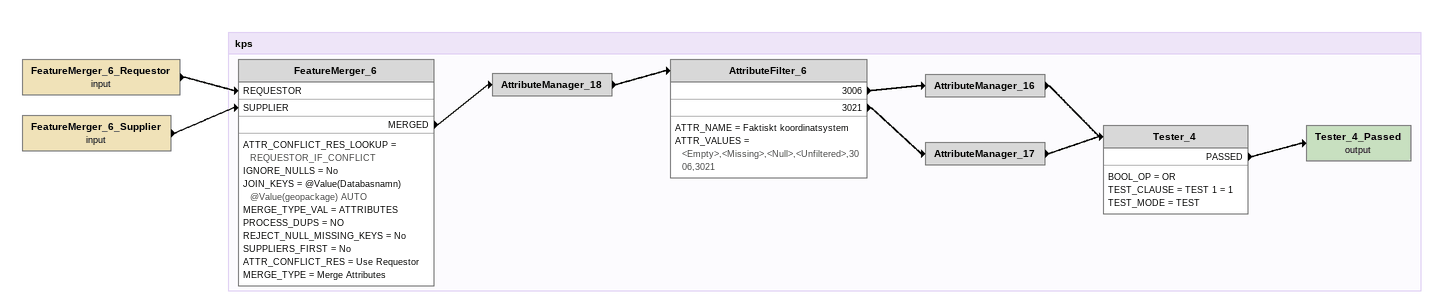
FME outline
FeatureMerger_6_Requestor (input)
    -> FeatureMerger_6 [REQUESTOR]
FeatureMerger_6_Supplier (input)
    -> FeatureMerger_6 [SUPPLIER]

Bookmark: kps
FeatureMerger_6
    ATTR_CONFLICT_RES_LOOKUP = REQUESTOR_IF_CONFLICT
    IGNORE_NULLS = No
    JOIN_KEYS = @Value(Databasnamn) @Value(geopackage) AUTO
    MERGE_TYPE_VAL = ATTRIBUTES
    PROCESS_DUPS = NO
    REJECT_NULL_MISSING_KEYS = No
    SUPPLIERS_FIRST = No
    ATTR_CONFLICT_RES = Use Requestor
    MERGE_TYPE = Merge Attributes
    MERGED -> AttributeManager_18
AttributeManager_18
    -> AttributeFilter_6
AttributeFilter_6
    ATTR_NAME = Faktiskt koordinatsystem
    ATTR_VALUES = <Empty>,<Missing>,<Null>,<Unfiltered>,3006,3021
    3006 -> AttributeManager_16
    3021 -> AttributeManager_17
AttributeManager_16
    -> Tester_4
AttributeManager_17
    -> Tester_4
Tester_4
    BOOL_OP = OR
    TEST_CLAUSE = TEST 1 = 1
    TEST_MODE = TEST
    PASSED -> Tester_4_Passed (output)
Tester_4_Passed (output)
